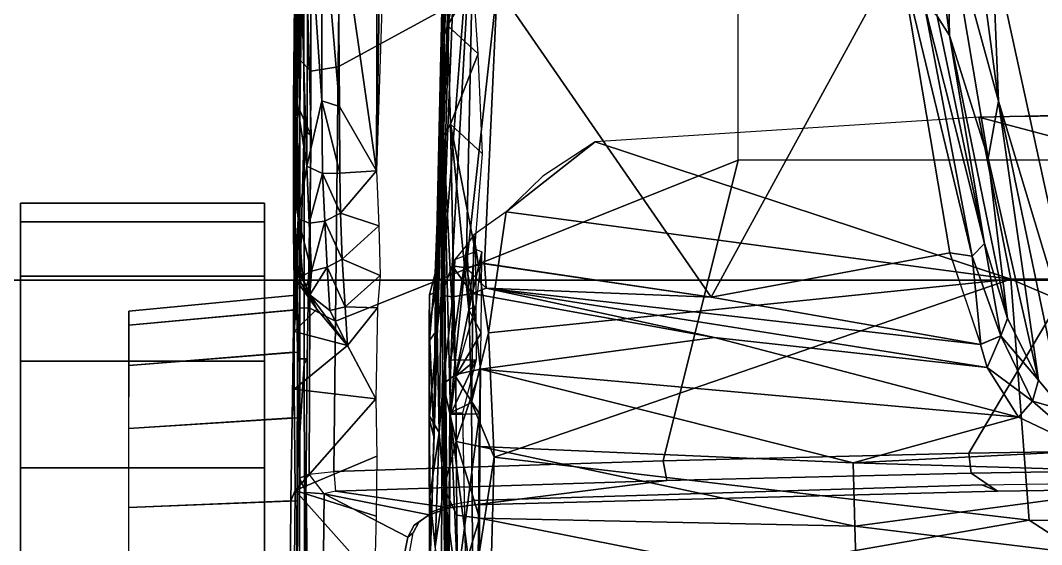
# Model space of a CAD drawing. Extents: x -14.5 to 14.5, y -12.2 to 16.5.
# Drawn here: x -5.251 to -2.475, y -1.997 to -0.57 of the extents above; entities that cross this region are included whole.
import ezdxf

# ---------------------------------------------------------------- set-up
doc = ezdxf.new("R2010")
doc.units = 0
doc.header["$MEASUREMENT"] = 0
for name, color, linetype in [('BASE', 253, 'Continuous'), ('FABRIC', 80, 'Continuous'), ('SEAT-CHASSIS', 253, 'Continuous'), ('SEAT-FRAME', 253, 'Continuous')]:
    doc.layers.add(name, color=color, linetype=linetype)

msp = doc.modelspace()

# ---------------------------------------------------------------- linework, layer by layer
at = {"layer": 'BASE'}
for points in [[(-1.0713, -0.9806, 4.4404), (-7.8863, -10.4, 3.356), (-8.0242, -10.3827, 3.4417), (-1.1035, -0.9263, 4.5663)], [(-1.4306, -1.2019, 6.0103), (-1.1035, -0.9263, 4.5663), (-8.0242, -10.3827, 3.4417), (-6.5103, -8.5689, 4.2331)], [(-1.0713, -0.9806, 4.4404), (-1.004, -1.0816, 4.3723), (-7.7665, -10.4674, 3.3008), (-7.8863, -10.4, 3.356)], [(-0.8612, -1.1854, 4.3723), (-7.6639, -10.5484, 3.2861), (-7.7665, -10.4674, 3.3008), (-1.004, -1.0816, 4.3723)], [(-0.7184, -1.2891, 4.3723), (-7.5551, -10.621, 3.3008), (-7.6639, -10.5484, 3.2861), (-0.8612, -1.1854, 4.3723)], [(-1.4306, -1.2019, 6.0103), (-6.5103, -8.5689, 4.2331), (-6.554, -8.5666, 4.4356), (-1.5016, -1.2777, 6.2321)], [(-1.8033, -1.2577, 6.9168), (-8.3773, -10.9296, 4.4664), (-8.5862, -11.3984, 4.3934), (-1.6116, -1.3749, 7.0339)], [(-1.8033, -1.2577, 6.9168), (-1.9215, -1.3628, 6.8442), (-7.3527, -9.343, 4.8039), (-8.3773, -10.9296, 4.4664)], [(-1.5461, -1.2589, 6.3732), (-6.606, -8.5492, 4.5612), (-6.6624, -8.4919, 4.6754), (-1.5734, -1.2976, 6.5155)], [(-1.5461, -1.2589, 6.3732), (-1.5016, -1.2777, 6.2321), (-6.554, -8.5666, 4.4356), (-6.606, -8.5492, 4.5612)], [(-0.7184, -1.2891, 4.3723), (-0.6016, -1.3219, 4.4404), (-7.454, -10.7141, 3.356), (-7.5551, -10.621, 3.3008)], [(-1.5734, -1.2976, 6.5155), (-5.8431, -7.3336, 4.9717), (-5.9337, -7.4215, 4.9948), (-1.6435, -1.3096, 6.5345)], [(-0.54, -1.3357, 4.5663), (-7.395, -10.8399, 3.4417), (-7.454, -10.7141, 3.356), (-0.6016, -1.3219, 4.4404)], [(-6.8478, -8.4865, 4.9419), (-1.9777, -1.3274, 6.7435), (-1.9649, -1.3424, 6.7906), (-6.9467, -8.6767, 4.925)], [(-6.4054, -7.7944, 5.0656), (-6.8478, -8.4865, 4.9419), (-1.9777, -1.3274, 6.7435), (-1.979, -1.3216, 6.6973)], [(-6.4054, -7.7944, 5.0656), (-1.979, -1.3216, 6.6973), (-2.6809, -2.3603, 6.4086), (-6.4739, -7.8936, 4.9632)], [(-1.8374, -1.3637, 6.5461), (-1.6435, -1.3096, 6.5345), (-5.9337, -7.4215, 4.9948), (-6.3095, -7.8221, 4.902)], [(-1.9517, -1.3233, 6.6204), (-3.5641, -3.6998, 5.9865), (-3.2701, -3.2418, 6.1354), (-1.9566, -1.3102, 6.6449)], [(-1.9517, -1.3233, 6.6204), (-1.908, -1.3517, 6.5663), (-3.5065, -3.6573, 5.9794), (-3.5641, -3.6998, 5.9865)], [(-1.9566, -1.3102, 6.6449), (-3.2701, -3.2418, 6.1354), (-2.6809, -2.3603, 6.4086), (-1.979, -1.3216, 6.6973)], [(-0.54, -1.3357, 4.5663), (-0.701, -1.732, 6.0103), (-6.1377, -8.8396, 4.2331), (-7.395, -10.8399, 3.4417)], [(-1.9649, -1.3424, 6.7906), (-6.9467, -8.6767, 4.925), (-7.3527, -9.343, 4.8039), (-1.9215, -1.3628, 6.8442)], [(-1.8374, -1.3637, 6.5461), (-4.0734, -4.5929, 5.7241), (-3.5065, -3.6573, 5.9794), (-1.908, -1.3517, 6.5663)], [(-1.4545, -1.5802, 7.085), (-1.6116, -1.3749, 7.0339), (-8.5862, -11.3984, 4.3934), (-8.4755, -11.433, 4.4344)], [(-1.371, -1.6782, 7.0973), (-1.4545, -1.5802, 7.085), (-8.4755, -11.433, 4.4344), (-8.3759, -11.5274, 4.4405)], [(-8.3749, -11.5281, 4.4405), (-1.1724, -1.8225, 7.0973), (-1.371, -1.6782, 7.0973), (-8.3759, -11.5274, 4.4405)], [(-0.7511, -1.8229, 6.2321), (-6.122, -8.8804, 4.4356), (-6.1377, -8.8396, 4.2331), (-0.701, -1.732, 6.0103)], [(-8.3749, -11.5281, 4.4405), (-8.2543, -11.5937, 4.4344), (-1.0534, -1.8716, 7.085), (-1.1724, -1.8225, 7.0973)], [(-0.7511, -1.8229, 6.2321), (-0.7195, -1.8594, 6.3732), (-6.0894, -8.9245, 4.5612), (-6.122, -8.8804, 4.4356)], [(-0.7479, -1.8974, 6.5155), (-6.0175, -8.9605, 4.6754), (-6.0894, -8.9245, 4.5612), (-0.7195, -1.8594, 6.3732)], [(-8.2543, -11.5937, 4.4344), (-8.1873, -11.6883, 4.3934), (-0.8096, -1.9576, 7.0339), (-1.0534, -1.8716, 7.085)], [(-0.7376, -1.9678, 6.5345), (-5.2247, -7.9367, 4.9948), (-5.1691, -7.8233, 4.9717), (-0.7479, -1.8974, 6.5155)], [(-0.8096, -1.9576, 7.0339), (-8.1873, -11.6883, 4.3934), (-7.8059, -11.3448, 4.4664), (-0.6389, -2.1037, 6.9168)], [(-0.7376, -1.9678, 6.5345), (-0.7292, -2.1689, 6.5461), (-5.4895, -8.4178, 4.902), (-5.2247, -7.9367, 4.9948)]]:
    msp.add_3dface(points, dxfattribs=at)
at = {"layer": 'FABRIC'}
for points in [[(-9.1419, -0.2199, 20), (-9.1418, -1.2775, 20.0683), (9.1418, -1.2775, 20.0683), (9.1419, -0.2199, 20)], [(-9.075, -2.9726, 20.0998), (9.075, -2.9726, 20.0998), (9.1418, -1.2775, 20.0683), (-9.1418, -1.2775, 20.0683)]]:
    msp.add_3dface(points, dxfattribs=at)
at = {"layer": 'SEAT-CHASSIS'}
for points in [[(-4.4784, 0.3999, 14.6052), (-4.4619, 1.0324, 14.5604), (-4.5034, -0.2442, 12.2098), (-4.5043, -1.1223, 12.9615)], [(-4.4784, 0.3999, 14.6052), (-4.5043, -1.1223, 12.9615), (-4.499, -1.2823, 13.3004), (-4.4822, -0.234, 14.6342)], [(-4.0657, 0.1744, 12.7653), (-4.0994, -0.6184, 12.3536), (-4.1011, -0.3378, 13.1179)], [(-4.0652, 0.0389, 12.3911), (-4.0994, -0.6184, 12.3536), (-4.0657, 0.1744, 12.7653)], [(-2.7182, 0.1518, 11.2809), (-2.5929, -0.7905, 11.6379), (-2.733, -0.2765, 11.485)], [(-2.7182, 0.1518, 11.2809), (-2.6097, -0.3644, 11.4638), (-2.5929, -0.7905, 11.6379)], [(-2.1471, 0.0677, 11.3016), (-2.3188, -1.6994, 11.967), (-2.6097, -0.3644, 11.4638)], [(-4.0782, -0.2874, 12.219), (-4.1005, -0.7949, 12.1959), (-4.0652, 0.0389, 12.3911)], [(-4.1005, -0.7949, 12.1959), (-4.0994, -0.6184, 12.3536), (-4.0652, 0.0389, 12.3911)], [(-2.7259, -0.6118, 11.6854), (-2.7596, -0.559, 12.0129), (-2.7909, -0.1135, 11.4937)], [(-2.7259, -0.6118, 11.6854), (-2.7909, -0.1135, 11.4937), (-2.733, -0.2765, 11.485)], [(-4.0165, -0.1574, 12.1264), (-4.1074, -1.3193, 12.1253), (-4.0622, -0.1796, 12.1821)], [(-4.078, -1.2386, 12.0963), (-4.1074, -1.3193, 12.1253), (-4.0165, -0.1574, 12.1264)], [(-4.0165, -0.1574, 12.1264), (-4.0393, -1.2437, 12.0689), (-4.078, -1.2386, 12.0963)], [(-3.9554, -0.4795, 12.0879), (-4.0393, -1.2437, 12.0689), (-4.0165, -0.1574, 12.1264)], [(-4.0782, -0.2874, 12.219), (-4.0622, -0.1796, 12.1821), (-4.1074, -1.3193, 12.1253)], [(-4.4822, -0.234, 14.6342), (-4.4797, -0.8689, 14.6477), (-4.461, -0.8839, 14.6704), (-4.479, -0.2219, 14.6584)], [(-4.5034, -0.2442, 12.2098), (-4.5034, -0.2442, 12.2098), (-4.4994, -0.7911, 12.1471), (-4.5089, -0.7923, 12.1947)], [(-4.5057, -1.0819, 12.648), (-4.5057, -1.0819, 12.648), (-4.5034, -0.2442, 12.2098), (-4.5089, -0.7923, 12.1947)], [(-4.5034, -0.2442, 12.2098), (-4.5034, -0.2442, 12.2098), (-4.5057, -1.0819, 12.648), (-4.5043, -1.1223, 12.9615)], [(-4.4994, -0.7911, 12.1471), (-4.4994, -0.7911, 12.1471), (-4.5034, -0.2442, 12.2098), (-4.4942, -0.2427, 12.1661)], [(-4.4942, -0.2427, 12.1661), (-4.4942, -0.2427, 12.1661), (-4.4722, -0.9668, 12.1025), (-4.4994, -0.7911, 12.1471)], [(-4.4797, -0.8689, 14.6477), (-4.4822, -0.234, 14.6342), (-4.499, -1.2823, 13.3004), (-4.498, -1.5148, 13.533)], [(-4.4942, -0.2427, 12.1661), (-4.4942, -0.2427, 12.1661), (-4.4691, -0.2417, 12.1292), (-4.4722, -0.9668, 12.1025)], [(-4.4722, -0.9668, 12.1025), (-4.4722, -0.9668, 12.1025), (-4.4691, -0.2417, 12.1292), (-4.4319, -0.789, 12.0797)], [(-4.4691, -0.2417, 12.1292), (-4.4691, -0.2417, 12.1292), (-4.4318, -0.2413, 12.1046), (-4.4319, -0.789, 12.0797)], [(-4.3841, -0.8048, 12.0699), (-4.3841, -0.8048, 12.0699), (-4.4319, -0.789, 12.0797), (-4.4318, -0.2413, 12.1046)], [(-4.388, -0.2436, 12.0959), (-4.388, -0.2436, 12.0959), (-4.3841, -0.8048, 12.0699), (-4.4318, -0.2413, 12.1046)], [(-4.3841, -0.8048, 12.0699), (-4.3841, -0.8048, 12.0699), (-4.388, -0.2436, 12.0959), (-4.2835, -0.9794, 12.0657)], [(-4.388, -0.2436, 12.0959), (-4.388, -0.2436, 12.0959), (-4.2818, -0.3659, 12.0887), (-4.2835, -0.9794, 12.0657)], [(-4.0202, -0.4658, 13.993), (-4.0148, -0.2404, 13.4572), (-4.0904, -0.5842, 13.8581)], [(-4.0904, -0.5842, 13.8581), (-4.0148, -0.2404, 13.4572), (-4.088, -0.3864, 13.3377)], [(-2.6206, -0.9455, 11.7421), (-2.7259, -0.6118, 11.6854), (-2.733, -0.2765, 11.485)], [(-2.733, -0.2765, 11.485), (-2.5929, -0.7905, 11.6379), (-2.6206, -0.9455, 11.7421)], [(-4.2631, -0.3698, 12.0912), (-4.2631, -0.3698, 12.0912), (-4.2835, -0.9794, 12.0657), (-4.2725, -0.2913, 12.093)], [(-4.2835, -0.9794, 12.0657), (-4.2835, -0.9794, 12.0657), (-4.2818, -0.3659, 12.0887), (-4.2725, -0.2913, 12.093)], [(-4.1074, -1.3193, 12.1253), (-4.1005, -0.7955, 12.1959), (-4.0782, -0.2874, 12.219)], [(-4.1272, -1.7039, 13.4644), (-4.1044, -0.6305, 13.7985), (-4.1011, -0.3378, 13.1179)], [(-4.1011, -0.3378, 13.1179), (-4.1226, -1.3113, 13.0364), (-4.1272, -1.7039, 13.4644)], [(-4.0994, -0.6184, 12.3536), (-4.1226, -1.3113, 13.0364), (-4.1011, -0.3378, 13.1179)], [(-4.088, -0.3864, 13.3377), (-4.1011, -0.3378, 13.1179), (-4.1044, -0.6305, 13.7985)], [(-4.1044, -0.6305, 13.7985), (-4.0904, -0.5842, 13.8581), (-4.088, -0.3864, 13.3377)], [(-3.374, -1.3234, 12.0612), (-3.9554, -0.4795, 12.0879), (-2.8624, -0.3862, 12.0901)], [(-3.374, -1.3234, 12.0612), (-2.8624, -0.3862, 12.0901), (-2.7246, -1.2026, 12.0638)], [(-2.6638, -1.2122, 12.0477), (-2.8624, -0.3862, 12.0901), (-2.7942, -0.5262, 12.0586)], [(-2.6638, -1.2122, 12.0477), (-2.7246, -1.2026, 12.0638), (-2.8624, -0.3862, 12.0901)], [(-2.6097, -0.3644, 11.4638), (-2.3188, -1.6994, 11.967), (-2.5929, -0.7905, 11.6379)], [(-4.0904, -0.5842, 13.8581), (-4.0071, -0.661, 14.2487), (-4.0202, -0.4658, 13.993)], [(-4.0393, -1.2437, 12.0689), (-3.9554, -0.4795, 12.0879), (-3.9898, -1.232, 12.0631)], [(-3.374, -1.3234, 12.0612), (-3.9898, -1.232, 12.0631), (-3.9554, -0.4795, 12.0879)], [(-2.7942, -0.5262, 12.0586), (-2.6302, -1.177, 11.9982), (-2.6638, -1.2122, 12.0477)], [(-2.7596, -0.559, 12.0129), (-2.6302, -1.177, 11.9982), (-2.7942, -0.5262, 12.0586)], [(-2.7596, -0.559, 12.0129), (-2.7259, -0.6118, 11.6854), (-2.6302, -1.177, 11.9982)], [(-4.0904, -0.5842, 13.8581), (-4.1044, -0.6305, 13.7985), (-4.1012, -0.884, 14.1051)], [(-4.1012, -0.884, 14.1051), (-4.0825, -0.8526, 14.1847), (-4.0904, -0.5842, 13.8581)], [(-4.0071, -0.661, 14.2487), (-4.0904, -0.5842, 13.8581), (-4.0825, -0.8526, 14.1847)], [(-4.1044, -0.6305, 13.7985), (-4.1272, -1.7039, 13.4644), (-4.1012, -0.884, 14.1051)], [(-4.0994, -0.6184, 12.3536), (-4.1184, -1.4121, 12.1515), (-4.1234, -1.2594, 12.5337)], [(-4.1234, -1.2594, 12.5337), (-4.1226, -1.3113, 13.0364), (-4.0994, -0.6184, 12.3536)], [(-4.1005, -0.7955, 12.1959), (-4.1184, -1.4121, 12.1515), (-4.0994, -0.6184, 12.3536)], [(-2.6206, -0.9455, 11.7421), (-2.5685, -1.3815, 11.9945), (-2.7259, -0.6118, 11.6854)], [(-2.6302, -1.177, 11.9982), (-2.7259, -0.6118, 11.6854), (-2.5685, -1.3815, 11.9945)], [(-3.9948, -0.9335, 14.4622), (-4.0071, -0.661, 14.2487), (-4.0825, -0.8526, 14.1847)], [(-4.4959, -1.1092, 12.1308), (-4.4959, -1.1092, 12.1308), (-4.5089, -0.7923, 12.1947), (-4.4994, -0.7911, 12.1471)], [(-4.5089, -0.7923, 12.1947), (-4.5089, -0.7923, 12.1947), (-4.5089, -1.144, 12.3227), (-4.5057, -1.0819, 12.648)], [(-4.4959, -1.1092, 12.1308), (-4.4959, -1.1092, 12.1308), (-4.5078, -0.9965, 12.1865), (-4.5089, -0.7923, 12.1947)], [(-4.5089, -1.144, 12.3227), (-4.5089, -1.144, 12.3227), (-4.5089, -0.7923, 12.1947), (-4.5078, -0.9965, 12.1865)], [(-4.4994, -0.7911, 12.1471), (-4.4994, -0.7911, 12.1471), (-4.4722, -0.9668, 12.1025), (-4.4959, -1.1092, 12.1308)], [(-4.4319, -0.789, 12.0797), (-4.4319, -0.789, 12.0797), (-4.4297, -0.9867, 12.0747), (-4.4722, -0.9668, 12.1025)], [(-4.4319, -0.789, 12.0797), (-4.4319, -0.789, 12.0797), (-4.3841, -0.8048, 12.0699), (-4.3826, -0.9861, 12.0655)], [(-4.4319, -0.789, 12.0797), (-4.4319, -0.789, 12.0797), (-4.3826, -0.9861, 12.0655), (-4.4297, -0.9867, 12.0747)], [(-4.3826, -0.9861, 12.0655), (-4.3826, -0.9861, 12.0655), (-4.3841, -0.8048, 12.0699), (-4.2835, -0.9794, 12.0657)], [(-4.1005, -0.7955, 12.1959), (-4.1074, -1.3193, 12.1253), (-4.1184, -1.4121, 12.1515)], [(-2.5929, -0.7905, 11.6379), (-2.484, -1.549, 11.9844), (-2.6206, -0.9455, 11.7421)], [(-2.5929, -0.7905, 11.6379), (-2.3188, -1.6994, 11.967), (-2.4171, -1.6296, 11.9736)], [(-2.5929, -0.7905, 11.6379), (-2.4171, -1.6296, 11.9736), (-2.484, -1.549, 11.9844)], [(-4.0683, -1.5394, 14.6385), (-4.0825, -0.8526, 14.1847), (-4.1012, -0.884, 14.1051)], [(-4.0161, -1.1915, 14.5723), (-3.9948, -0.9335, 14.4622), (-4.0825, -0.8526, 14.1847)], [(-4.0825, -0.8526, 14.1847), (-4.0683, -1.5394, 14.6385), (-4.0324, -1.3581, 14.6169)], [(-4.0161, -1.1915, 14.5723), (-4.0825, -0.8526, 14.1847), (-4.0324, -1.3581, 14.6169)], [(-4.4797, -0.8689, 14.6477), (-4.498, -1.5148, 13.533), (-4.4985, -1.8078, 13.6822), (-4.4797, -1.5036, 14.644)], [(-4.461, -0.8839, 14.6704), (-4.4797, -0.8689, 14.6477), (-4.4797, -1.5036, 14.644), (-4.4716, -1.491, 14.6668)], [(-4.1149, -3.7727, 13.953), (-4.1012, -0.884, 14.1051), (-4.1374, -2.0441, 13.5141)], [(-4.1374, -2.0441, 13.5141), (-4.1012, -0.884, 14.1051), (-4.1272, -1.7039, 13.4644)], [(-4.1012, -0.884, 14.1051), (-4.1149, -3.7727, 13.953), (-4.0906, -2.9781, 14.5688)], [(-4.0885, -2.2878, 14.6142), (-4.0823, -1.6426, 14.6389), (-4.1012, -0.884, 14.1051)], [(-4.0906, -2.9781, 14.5688), (-4.0885, -2.2878, 14.6142), (-4.1012, -0.884, 14.1051)], [(-4.0823, -1.6426, 14.6389), (-4.0683, -1.5394, 14.6385), (-4.1012, -0.884, 14.1051)], [(-4.4722, -0.9668, 12.1025), (-4.4722, -0.9668, 12.1025), (-4.4659, -1.1225, 12.085), (-4.4959, -1.1092, 12.1308)], [(-4.4722, -0.9668, 12.1025), (-4.4722, -0.9668, 12.1025), (-4.4297, -0.9867, 12.0747), (-4.4659, -1.1225, 12.085)], [(-2.6206, -0.9455, 11.7421), (-2.484, -1.549, 11.9844), (-2.5685, -1.3815, 11.9945)], [(-4.5089, -1.144, 12.3227), (-4.5089, -1.144, 12.3227), (-4.5078, -0.9965, 12.1865), (-4.5028, -1.2275, 12.1463)], [(-4.4959, -1.1092, 12.1308), (-4.4959, -1.1092, 12.1308), (-4.5028, -1.2275, 12.1463), (-4.5078, -0.9965, 12.1865)], [(-4.4297, -0.9867, 12.0747), (-4.4297, -0.9867, 12.0747), (-4.4233, -1.1166, 12.0595), (-4.4659, -1.1225, 12.085)], [(-4.4297, -0.9867, 12.0747), (-4.4297, -0.9867, 12.0747), (-4.3826, -0.9861, 12.0655), (-4.3808, -1.0949, 12.0556)], [(-4.3808, -1.0949, 12.0556), (-4.3808, -1.0949, 12.0556), (-4.4233, -1.1166, 12.0595), (-4.4297, -0.9867, 12.0747)], [(-4.2835, -0.9794, 12.0657), (-4.2835, -0.9794, 12.0657), (-4.3808, -1.0949, 12.0556), (-4.3826, -0.9861, 12.0655)], [(-4.2835, -0.9794, 12.0657), (-4.2835, -0.9794, 12.0657), (-4.2766, -1.129, 12.0498), (-4.3808, -1.0949, 12.0556)], [(-5.2511, -1.0675, 12.6831), (-5.2511, -1.1185, 13.0053), (-4.5877, -1.1185, 13.0053), (-4.5877, -1.0675, 12.6831)], [(-5.2511, -1.1185, 12.361), (-5.2511, -1.0675, 12.6831), (-4.5877, -1.0675, 12.6831), (-4.5877, -1.1185, 12.361)], [(-4.5025, -1.3181, 12.6764), (-4.5057, -1.0819, 12.648), (-4.5089, -1.144, 12.3227), (-4.5058, -1.3577, 12.426)], [(-4.4999, -1.3578, 12.9267), (-4.5043, -1.1223, 12.9615), (-4.5057, -1.0819, 12.648), (-4.5025, -1.3181, 12.6764)], [(-4.5028, -1.2275, 12.1463), (-4.5028, -1.2275, 12.1463), (-4.4959, -1.1092, 12.1308), (-4.4837, -1.2719, 12.0873)], [(-4.4599, -1.253, 12.0468), (-4.4599, -1.253, 12.0468), (-4.4893, -1.2684, 12.0842), (-4.4959, -1.1092, 12.1308)], [(-4.4959, -1.1092, 12.1308), (-4.4959, -1.1092, 12.1308), (-4.4659, -1.1225, 12.085), (-4.4599, -1.253, 12.0468)], [(-4.4893, -1.2684, 12.0842), (-4.4893, -1.2684, 12.0842), (-4.4837, -1.2719, 12.0873), (-4.4959, -1.1092, 12.1308)], [(-4.3763, -1.2197, 12.0239), (-4.3763, -1.2197, 12.0239), (-4.4233, -1.1166, 12.0595), (-4.3808, -1.0949, 12.0556)], [(-4.2766, -1.129, 12.0498), (-4.2766, -1.129, 12.0498), (-4.3763, -1.2197, 12.0239), (-4.3808, -1.0949, 12.0556)], [(-5.2511, -1.1185, 13.0053), (-5.2511, -1.2666, 13.2959), (-4.5877, -1.2666, 13.2959), (-4.5877, -1.1185, 13.0053)], [(-5.2511, -1.2666, 12.0704), (-5.2511, -1.1185, 12.361), (-4.5877, -1.1185, 12.361), (-4.5877, -1.2666, 12.0704)], [(-4.4981, -1.4729, 13.1525), (-4.499, -1.2823, 13.3004), (-4.5043, -1.1223, 12.9615), (-4.4999, -1.3578, 12.9267)], [(-4.4233, -1.1166, 12.0595), (-4.4233, -1.1166, 12.0595), (-4.4599, -1.253, 12.0468), (-4.4659, -1.1225, 12.085)], [(-4.4233, -1.1166, 12.0595), (-4.4233, -1.1166, 12.0595), (-4.4171, -1.2422, 12.0234), (-4.4599, -1.253, 12.0468)], [(-4.4233, -1.1166, 12.0595), (-4.4233, -1.1166, 12.0595), (-4.3763, -1.2197, 12.0239), (-4.4171, -1.2422, 12.0234)], [(-4.3763, -1.2197, 12.0239), (-4.3763, -1.2197, 12.0239), (-4.2766, -1.129, 12.0498), (-4.2732, -1.2649, 12.0082)], [(-4.5058, -1.3577, 12.426), (-4.5089, -1.144, 12.3227), (-4.5074, -1.2366, 12.1483), (-4.5093, -1.4728, 12.2002)], [(-4.5089, -1.144, 12.3227), (-4.5028, -1.2275, 12.1463), (-4.5074, -1.2366, 12.1483)], [(-4.0161, -1.1915, 14.5723), (-3.9971, -1.2001, 14.5817), (-4.0324, -1.3581, 14.6169)], [(-2.6302, -1.177, 11.9982), (-2.5858, -1.4282, 12.0406), (-2.6638, -1.2122, 12.0477)], [(-2.5685, -1.3815, 11.9945), (-2.5858, -1.4282, 12.0406), (-2.6302, -1.177, 11.9982)], [(-4.3763, -1.2197, 12.0239), (-4.3763, -1.2197, 12.0239), (-4.368, -1.3501, 11.9642), (-4.4171, -1.2422, 12.0234)], [(-4.368, -1.3501, 11.9642), (-4.368, -1.3501, 11.9642), (-4.3763, -1.2197, 12.0239), (-4.2732, -1.2649, 12.0082)], [(-3.9971, -1.2001, 14.5817), (-4.0324, -1.3581, 14.6169), (-3.9983, -1.4202, 14.6305)], [(-3.9971, -1.2001, 14.5817), (-4.0134, -1.3466, 14.612), (-4.0324, -1.3581, 14.6169)], [(-3.374, -1.3234, 12.0612), (-2.7246, -1.2026, 12.0638), (-2.6411, -1.4518, 12.0592)], [(-2.7246, -1.2026, 12.0638), (-2.6638, -1.2122, 12.0477), (-2.6405, -1.4516, 12.059)], [(-2.6638, -1.2122, 12.0477), (-2.5858, -1.4282, 12.0406), (-2.6405, -1.4516, 12.059)], [(-4.5093, -1.4728, 12.2002), (-4.5074, -1.2366, 12.1483), (-4.5066, -1.574, 11.8044), (-4.5128, -1.652, 12.021)], [(-4.5074, -1.2366, 12.1483), (-4.5074, -1.2366, 12.1483), (-4.5028, -1.2275, 12.1463), (-4.4878, -1.285, 12.0728)], [(-4.4878, -1.285, 12.0728), (-4.4878, -1.285, 12.0728), (-4.4967, -1.2832, 12.0793), (-4.5074, -1.2366, 12.1483)], [(-4.4967, -1.2832, 12.0793), (-4.5068, -1.4165, 11.9279), (-4.5066, -1.574, 11.8044), (-4.5074, -1.2366, 12.1483)], [(-4.5074, -1.2366, 12.1483), (-4.4878, -1.285, 12.0728), (-4.4967, -1.2832, 12.0793)], [(-4.4878, -1.285, 12.0728), (-4.4878, -1.285, 12.0728), (-4.5028, -1.2275, 12.1463), (-4.464, -1.317, 12.0276)], [(-4.4097, -1.36, 11.9668), (-4.4097, -1.36, 11.9668), (-4.464, -1.317, 12.0276), (-4.4171, -1.2422, 12.0234)], [(-4.4599, -1.253, 12.0468), (-4.4599, -1.253, 12.0468), (-4.4171, -1.2422, 12.0234), (-4.464, -1.317, 12.0276)], [(-4.368, -1.3501, 11.9642), (-4.368, -1.3501, 11.9642), (-4.4097, -1.36, 11.9668), (-4.4171, -1.2422, 12.0234)], [(-4.078, -1.2386, 12.0963), (-4.0758, -1.3223, 12.0738), (-4.1074, -1.3193, 12.1253)], [(-4.078, -1.2386, 12.0963), (-4.0393, -1.2437, 12.0689), (-4.0236, -1.3137, 12.045)], [(-4.0758, -1.3223, 12.0738), (-4.078, -1.2386, 12.0963), (-4.0236, -1.3137, 12.045)], [(-3.9898, -1.232, 12.0631), (-3.985, -1.2991, 12.0479), (-4.0393, -1.2437, 12.0689)], [(-4.0236, -1.3137, 12.045), (-4.0393, -1.2437, 12.0689), (-3.985, -1.2991, 12.0479)], [(-3.985, -1.2991, 12.0479), (-3.9898, -1.2325, 12.063), (-3.374, -1.3234, 12.0612)], [(-5.2511, -1.2666, 13.2959), (-5.2511, -1.4972, 13.5265), (-4.5877, -1.4972, 13.5265), (-4.5877, -1.2666, 13.2959)], [(-5.2511, -1.4972, 11.8398), (-5.2511, -1.2666, 12.0704), (-4.5877, -1.2666, 12.0704), (-4.5877, -1.4972, 11.8398)], [(-4.4741, -1.2941, 12.0578), (-4.4741, -1.2941, 12.0578), (-4.4893, -1.2684, 12.0842), (-4.4599, -1.253, 12.0468)], [(-4.4837, -1.2719, 12.0873), (-4.4837, -1.2719, 12.0873), (-4.4893, -1.2684, 12.0842), (-4.4741, -1.2941, 12.0578)], [(-4.464, -1.317, 12.0276), (-4.464, -1.317, 12.0276), (-4.4741, -1.2941, 12.0578), (-4.4599, -1.253, 12.0468)], [(-4.2804, -1.3526, 11.9632), (-4.2804, -1.3526, 11.9632), (-4.368, -1.3501, 11.9642), (-4.2732, -1.2649, 12.0082)], [(-4.1395, -1.4412, 12.2425), (-4.1234, -1.2594, 12.5337), (-4.1184, -1.4121, 12.1515)], [(-4.1395, -1.4412, 12.2425), (-4.1392, -1.3165, 12.6278), (-4.1234, -1.2594, 12.5337)], [(-4.1234, -1.2594, 12.5337), (-4.1392, -1.3165, 12.6278), (-4.1226, -1.3113, 13.0364)], [(-4.4458, -1.3563, 11.9875), (-4.4458, -1.3563, 11.9875), (-4.5068, -1.4165, 11.9279), (-4.4967, -1.2832, 12.0793)], [(-4.4973, -1.6521, 13.3317), (-4.498, -1.5148, 13.533), (-4.499, -1.2823, 13.3004), (-4.4981, -1.4729, 13.1525)], [(-4.4967, -1.2832, 12.0793), (-4.4967, -1.2832, 12.0793), (-4.4878, -1.285, 12.0728), (-4.4458, -1.3563, 11.9875)], [(-4.4878, -1.285, 12.0728), (-4.4878, -1.285, 12.0728), (-4.464, -1.317, 12.0276), (-4.4458, -1.3563, 11.9875)], [(-3.3643, -1.4336, 12.0197), (-4.0236, -1.3137, 12.045), (-3.985, -1.2991, 12.0479)], [(-3.985, -1.2991, 12.0479), (-2.6411, -1.4518, 12.0592), (-2.6229, -1.5144, 12.0474)], [(-3.374, -1.3234, 12.0612), (-2.6411, -1.4518, 12.0592), (-3.985, -1.2991, 12.0479)], [(-2.6229, -1.5144, 12.0474), (-3.3643, -1.4336, 12.0197), (-3.985, -1.2991, 12.0479)], [(-4.9566, -1.3994, 12.9216), (-4.4999, -1.3578, 12.9267), (-4.5025, -1.3181, 12.6764), (-4.9564, -1.3616, 12.6826)], [(-4.9564, -1.3616, 12.6826), (-4.5025, -1.3181, 12.6764), (-4.5058, -1.3577, 12.426), (-4.9563, -1.3994, 12.4437)], [(-4.362, -1.4552, 11.8912), (-4.362, -1.4552, 11.8912), (-4.464, -1.317, 12.0276), (-4.4097, -1.36, 11.9668)], [(-4.3644, -1.4519, 11.8945), (-4.3644, -1.4519, 11.8945), (-4.4458, -1.3563, 11.9875), (-4.464, -1.317, 12.0276)], [(-4.1398, -1.3989, 13.0544), (-4.1226, -1.3113, 13.0364), (-4.1392, -1.3165, 12.6278)], [(-4.1272, -1.7039, 13.4644), (-4.1226, -1.3113, 13.0364), (-4.1398, -1.3989, 13.0544)], [(-4.1392, -1.3165, 12.6278), (-4.1393, -2.2817, 11.8776), (-4.1398, -1.3989, 13.0544)], [(-4.1392, -1.6475, 12.0306), (-4.1392, -1.3165, 12.6278), (-4.1395, -1.4412, 12.2425)], [(-4.1392, -1.6475, 12.0306), (-4.1393, -2.2817, 11.8776), (-4.1392, -1.3165, 12.6278)], [(-4.1184, -1.4121, 12.1515), (-4.1074, -1.3193, 12.1253), (-4.1129, -1.6914, 11.9039)], [(-4.1129, -1.6914, 11.9039), (-4.1074, -1.3193, 12.1253), (-4.1017, -1.5595, 11.9199)], [(-4.1017, -1.5595, 11.9199), (-4.1074, -1.3193, 12.1253), (-4.0758, -1.3223, 12.0738)], [(-4.1017, -1.5595, 11.9199), (-4.0758, -1.3223, 12.0738), (-4.0674, -1.5337, 11.8846)], [(-4.0758, -1.3223, 12.0738), (-4.0236, -1.3137, 12.045), (-4.0674, -1.5337, 11.8846)], [(-4.0674, -1.5337, 11.8846), (-4.0236, -1.3137, 12.045), (-4.0009, -1.5196, 11.8578)], [(-4.0236, -1.3137, 12.045), (-3.3643, -1.4336, 12.0197), (-4.0009, -1.5196, 11.8578)], [(-4.9568, -1.5093, 13.1372), (-4.4981, -1.4729, 13.1525), (-4.4999, -1.3578, 12.9267), (-4.9566, -1.3994, 12.9216)], [(-4.9563, -1.3994, 12.4437), (-4.5058, -1.3577, 12.426), (-4.5093, -1.4728, 12.2002), (-4.9562, -1.5093, 12.2281)], [(-4.5068, -1.4165, 11.9279), (-4.5068, -1.4165, 11.9279), (-4.4458, -1.3563, 11.9875), (-4.362, -1.4552, 11.8912)], [(-4.368, -1.3501, 11.9642), (-4.368, -1.3501, 11.9642), (-4.362, -1.4552, 11.8912), (-4.4097, -1.36, 11.9668)], [(-4.362, -1.4552, 11.8912), (-4.362, -1.4552, 11.8912), (-4.368, -1.3501, 11.9642), (-4.2804, -1.3526, 11.9632)], [(-4.362, -1.4552, 11.8912), (-4.362, -1.4552, 11.8912), (-4.2804, -1.3526, 11.9632), (-4.2847, -1.6004, 11.7867)], [(-4.0134, -1.3466, 14.612), (-4.0324, -1.3581, 14.6169), (-4.0683, -1.5394, 14.6385)], [(-4.0134, -1.3466, 14.612), (-4.0127, -1.4936, 14.6423), (-4.0683, -1.5394, 14.6385)], [(-4.0683, -1.5394, 14.6385), (-3.9983, -1.4202, 14.6305), (-4.0324, -1.3581, 14.6169)], [(-2.5685, -1.3815, 11.9945), (-2.484, -1.549, 11.9844), (-2.5858, -1.4282, 12.0406)], [(-4.1393, -2.2817, 11.8776), (-4.1394, -1.6563, 13.3485), (-4.1398, -1.3989, 13.0544)], [(-4.1394, -1.6563, 13.3485), (-4.1272, -1.7039, 13.4644), (-4.1398, -1.3989, 13.0544)], [(-4.1395, -1.4412, 12.2425), (-4.1184, -1.4121, 12.1515), (-4.1392, -1.6475, 12.0306)], [(-4.1184, -1.4121, 12.1515), (-4.1129, -1.6914, 11.9039), (-4.1392, -1.6475, 12.0306)], [(-4.5068, -1.4165, 11.9279), (-4.5068, -1.4165, 11.9279), (-4.362, -1.4552, 11.8912), (-4.5066, -1.574, 11.8044)], [(-3.9983, -1.4202, 14.6305), (-4.0683, -1.5394, 14.6385), (-4.0031, -1.6413, 14.6427)], [(-4.0009, -1.5196, 11.8578), (-3.3643, -1.4336, 12.0197), (-2.5378, -1.6498, 11.9839)], [(-2.6229, -1.5144, 12.0474), (-2.5378, -1.6498, 11.9839), (-3.3643, -1.4336, 12.0197)], [(-2.5858, -1.4282, 12.0406), (-2.6229, -1.5144, 12.0474), (-2.6411, -1.4518, 12.0592)], [(-2.6229, -1.5144, 12.0474), (-2.5858, -1.4282, 12.0406), (-2.4997, -1.6061, 11.9946)], [(-2.4997, -1.6061, 11.9946), (-2.5858, -1.4282, 12.0406), (-2.484, -1.549, 11.9844)], [(-4.362, -1.4552, 11.8912), (-4.362, -1.4552, 11.8912), (-4.2847, -1.6004, 11.7867), (-4.5066, -1.574, 11.8044)], [(-5.2511, -1.4972, 13.5265), (-5.2511, -1.7878, 13.6746), (-4.5877, -1.7878, 13.6746), (-4.5877, -1.4972, 13.5265)], [(-5.2511, -1.7878, 11.6917), (-5.2511, -1.4972, 11.8398), (-4.5877, -1.4972, 11.8398), (-4.5877, -1.7878, 11.6917)], [(-4.957, -1.6804, 13.3083), (-4.4973, -1.6521, 13.3317), (-4.4981, -1.4729, 13.1525), (-4.9568, -1.5093, 13.1372)], [(-4.9562, -1.5093, 12.2281), (-4.5093, -1.4728, 12.2002), (-4.5128, -1.652, 12.021), (-4.9562, -1.6804, 12.057)], [(-4.4797, -1.5036, 14.644), (-4.4781, -2.2455, 14.6188), (-4.478, -2.1913, 14.6446), (-4.4716, -1.491, 14.6668)], [(-4.0499, -1.6378, 14.6471), (-4.0823, -1.6426, 14.6389), (-4.0127, -1.4936, 14.6423)], [(-4.0823, -1.6426, 14.6389), (-4.0683, -1.5394, 14.6385), (-4.0127, -1.4936, 14.6423)], [(-4.4781, -2.2455, 14.6188), (-4.4797, -1.5036, 14.644), (-4.4985, -1.8078, 13.6822), (-4.5003, -2.134, 13.7336)], [(-4.4976, -1.878, 13.4468), (-4.4985, -1.8078, 13.6822), (-4.498, -1.5148, 13.533), (-4.4973, -1.6521, 13.3317)], [(-4.0663, -1.7163, 11.7798), (-4.0674, -1.5337, 11.8846), (-4.0009, -1.5196, 11.8578)], [(-4.0663, -1.7163, 11.7798), (-4.0009, -1.5196, 11.8578), (-4.0026, -1.7302, 11.7422)], [(-4.0009, -1.5196, 11.8578), (-2.9873, -1.7742, 11.8765), (-4.0026, -1.7302, 11.7422)], [(-2.5378, -1.6498, 11.9839), (-2.9873, -1.7742, 11.8765), (-4.0009, -1.5196, 11.8578)], [(-2.6229, -1.5144, 12.0474), (-2.4997, -1.6061, 11.9946), (-2.5378, -1.6498, 11.9839)], [(-4.0663, -1.7163, 11.7798), (-4.1017, -1.5595, 11.9199), (-4.0674, -1.5337, 11.8846)], [(-4.0031, -1.6413, 14.6427), (-4.0683, -1.5394, 14.6385), (-4.0823, -1.6426, 14.6389)], [(-2.484, -1.549, 11.9844), (-2.4171, -1.6296, 11.9736), (-2.4997, -1.6061, 11.9946)], [(-4.5128, -1.652, 12.021), (-4.5066, -1.574, 11.8044), (-4.5044, -1.8497, 11.6848), (-4.5159, -1.8778, 11.9059)], [(-4.5044, -1.8497, 11.6848), (-4.5044, -1.8497, 11.6848), (-4.5066, -1.574, 11.8044), (-4.2847, -1.6004, 11.7867)], [(-4.1001, -1.8421, 11.7746), (-4.1129, -1.6914, 11.9039), (-4.1017, -1.5595, 11.9199)], [(-4.0663, -1.7163, 11.7798), (-4.1001, -1.8421, 11.7746), (-4.1017, -1.5595, 11.9199)], [(-4.2823, -1.7564, 11.7117), (-4.2823, -1.7564, 11.7117), (-4.5044, -1.8497, 11.6848), (-4.2847, -1.6004, 11.7867)], [(-2.5378, -1.6498, 11.9839), (-2.4997, -1.6061, 11.9946), (-2.3449, -1.7415, 11.9634)], [(-2.4997, -1.6061, 11.9946), (-2.4171, -1.6296, 11.9736), (-2.3449, -1.7415, 11.9634)], [(-4.9572, -1.896, 13.4181), (-4.4976, -1.878, 13.4468), (-4.4973, -1.6521, 13.3317), (-4.957, -1.6804, 13.3083)], [(-4.9562, -1.6804, 12.057), (-4.5128, -1.652, 12.021), (-4.5159, -1.8778, 11.9059), (-4.9563, -1.896, 11.9471)], [(-4.1374, -2.0441, 13.5141), (-4.1394, -1.6563, 13.3485), (-4.1393, -2.2817, 11.8776)], [(-4.1394, -1.6563, 13.3485), (-4.1374, -2.0441, 13.5141), (-4.1272, -1.7039, 13.4644)], [(-4.1393, -2.2817, 11.8776), (-4.1392, -1.6475, 12.0306), (-4.1382, -1.866, 11.9026)], [(-4.1392, -1.6475, 12.0306), (-4.1129, -1.6914, 11.9039), (-4.1382, -1.866, 11.9026)], [(-4.0885, -2.2878, 14.6142), (-4.0031, -1.6413, 14.6427), (-4.0823, -1.6426, 14.6389)], [(-4.0031, -1.6413, 14.6427), (-4.0885, -2.2878, 14.6142), (-4.0114, -2.5549, 14.6029)], [(-4.023, -3.0087, 14.5779), (-4.0885, -2.2878, 14.6142), (-4.0823, -1.6426, 14.6389)], [(-4.0499, -1.6378, 14.6471), (-4.023, -3.0087, 14.5779), (-4.0823, -1.6426, 14.6389)], [(-2.3449, -1.7415, 11.9634), (-2.9873, -1.7742, 11.8765), (-2.5378, -1.6498, 11.9839)], [(-4.1129, -1.6914, 11.9039), (-4.1236, -2.0028, 11.8301), (-4.1382, -1.866, 11.9026)], [(-4.1001, -1.8421, 11.7746), (-4.1236, -2.0028, 11.8301), (-4.1129, -1.6914, 11.9039)], [(-4.1001, -1.8421, 11.7746), (-4.0663, -1.7163, 11.7798), (-4.0647, -1.9164, 11.7139)], [(-4.0663, -1.7163, 11.7798), (-4.0026, -1.7302, 11.7422), (-4.0035, -1.925, 11.6829)], [(-4.0035, -1.925, 11.6829), (-4.0647, -1.9164, 11.7139), (-4.0663, -1.7163, 11.7798)], [(-2.9829, -1.9464, 11.8326), (-4.0035, -1.925, 11.6829), (-4.0026, -1.7302, 11.7422)], [(-4.0026, -1.7302, 11.7422), (-2.9873, -1.7742, 11.8765), (-2.9829, -1.9464, 11.8326)], [(-2.3449, -1.7415, 11.9634), (-1.9265, -1.8063, 11.9811), (-2.9873, -1.7742, 11.8765)], [(-4.2823, -1.7564, 11.7117), (-4.2823, -1.7564, 11.7117), (-4.2845, -1.9197, 11.6626), (-4.5044, -1.8497, 11.6848)], [(-2.9873, -1.7742, 11.8765), (-1.9265, -1.8063, 11.9811), (-2.9829, -1.9464, 11.8326)], [(-5.2511, -1.7878, 13.6746), (-5.2511, -2.1099, 13.7256), (-4.5877, -2.1099, 13.7256), (-4.5877, -1.7878, 13.6746)], [(-5.2511, -2.1099, 11.6407), (-5.2511, -1.7878, 11.6917), (-4.5877, -1.7878, 11.6917), (-4.5877, -2.1099, 11.6407)], [(-4.499, -2.1283, 13.4865), (-4.5003, -2.134, 13.7336), (-4.4985, -1.8078, 13.6822), (-4.4976, -1.878, 13.4468)], [(-2.9829, -1.9464, 11.8326), (-1.9265, -1.8063, 11.9811), (-1.9572, -2.0711, 11.9291)], [(-4.5159, -1.8778, 11.9059), (-4.5044, -1.8497, 11.6848), (-4.5066, -2.146, 11.6405), (-4.5182, -2.1282, 11.8663)], [(-4.5044, -1.8497, 11.6848), (-4.5044, -1.8497, 11.6848), (-4.2885, -2.0917, 11.6402), (-4.5066, -2.146, 11.6405)], [(-4.5044, -1.8497, 11.6848), (-4.5044, -1.8497, 11.6848), (-4.2845, -1.9197, 11.6626), (-4.2885, -2.0917, 11.6402)], [(-4.1001, -1.8421, 11.7746), (-4.0973, -2.1263, 11.7333), (-4.1236, -2.0028, 11.8301)], [(-4.0628, -2.1256, 11.6898), (-4.1001, -1.8421, 11.7746), (-4.0647, -1.9164, 11.7139)], [(-4.0628, -2.1256, 11.6898), (-4.0973, -2.1263, 11.7333), (-4.1001, -1.8421, 11.7746)], [(-4.9574, -2.1349, 13.456), (-4.499, -2.1283, 13.4865), (-4.4976, -1.878, 13.4468), (-4.9572, -1.896, 13.4181)], [(-4.9563, -1.896, 11.9471), (-4.5159, -1.8778, 11.9059), (-4.5182, -2.1282, 11.8663), (-4.9565, -2.1349, 11.9093)], [(-4.1236, -2.0028, 11.8301), (-4.1393, -2.2817, 11.8776), (-4.1382, -1.866, 11.9026)], [(-4.0647, -1.9164, 11.7139), (-4.0035, -1.925, 11.6829), (-4.0628, -2.1256, 11.6898)], [(-4.002, -2.1244, 11.6627), (-4.0628, -2.1256, 11.6898), (-4.0035, -1.925, 11.6829)], [(-4.0035, -1.925, 11.6829), (-2.9776, -2.1271, 11.8164), (-4.002, -2.1244, 11.6627)], [(-4.0035, -1.925, 11.6829), (-2.9829, -1.9464, 11.8326), (-2.9776, -2.1271, 11.8164)], [(-2.9829, -1.9464, 11.8326), (-1.9572, -2.0711, 11.9291), (-2.9776, -2.1271, 11.8164)]]:
    msp.add_3dface(points, dxfattribs=at)
at = {"layer": 'SEAT-FRAME'}
for points in [[(-4.4595, -0.0643, 15.4309), (-4.4616, -0.7086, 15.4501), (-4.3872, -0.6971, 15.4848), (-4.3801, -0.0406, 15.4671)], [(-4.3801, -0.0406, 15.4671), (-4.3872, -0.6971, 15.4848), (-3.3002, -0.1036, 15.5322)], [(-4.4925, -0.0681, 15.3467), (-4.4925, -0.6772, 15.368), (-4.4616, -0.7086, 15.4501), (-4.4595, -0.0643, 15.4309)], [(-4.3948, -1.3884, 15.4851), (-3.3002, -0.9507, 15.5507), (-3.3002, -0.1036, 15.5322), (-4.3872, -0.6971, 15.4848)], [(-2.2005, -0.9507, 15.5965), (-3.3002, -0.9507, 15.5507), (-3.3002, -0.1036, 15.5322), (-2.2005, -0.1034, 15.5778)], [(-4.4925, -0.2967, 15.3607), (-4.4925, -0.2967, 15.3607), (-4.492, -0.1795, 14.671), (-4.4917, -0.8152, 14.6852)], [(-4.479, -0.2219, 14.6584), (-4.461, -0.8839, 14.6704), (-4.4917, -0.8152, 14.6852), (-4.492, -0.1795, 14.671)], [(-4.4913, -1.4913, 14.6818), (-4.4913, -1.4913, 14.6818), (-4.4925, -1.3527, 15.381), (-4.4925, -0.2967, 15.3607)], [(-4.4925, -0.2967, 15.3607), (-4.4925, -0.2967, 15.3607), (-4.4917, -0.8152, 14.6852), (-4.4913, -1.4913, 14.6818)], [(-4.4925, -1.3527, 15.381), (-4.4642, -1.353, 15.4527), (-4.4616, -0.7086, 15.4501), (-4.4925, -0.6772, 15.368)], [(-4.4642, -1.353, 15.4527), (-4.3948, -1.3884, 15.4851), (-4.3872, -0.6971, 15.4848), (-4.4616, -0.7086, 15.4501)], [(-2.646, -0.8338, 15.0105), (-2.646, -0.8338, 15.0105), (-1.0296, -1.263, 15.2634), (-1.0612, -0.7991, 15.0371)], [(-2.646, -0.8338, 15.0105), (-1.0612, -0.7991, 15.0371), (-1.0276, -0.8156, 14.9808)], [(-4.4917, -0.8152, 14.6852), (-4.461, -0.8839, 14.6704), (-4.4716, -1.491, 14.6668), (-4.4913, -1.4913, 14.6818)], [(-2.5589, -1.2747, 15.2207), (-2.5589, -1.2747, 15.2207), (-2.646, -0.8338, 15.0105), (-3.6887, -0.9011, 14.9894)], [(-1.0296, -1.263, 15.2634), (-1.0296, -1.263, 15.2634), (-2.646, -0.8338, 15.0105), (-2.5589, -1.2747, 15.2207)], [(-3.9306, -1.0914, 15.0648), (-3.9306, -1.0914, 15.0648), (-2.5589, -1.2747, 15.2207), (-3.6887, -0.9011, 14.9894)], [(-3.6887, -0.9011, 14.9894), (-3.6887, -0.9011, 14.9894), (-3.8314, -0.9945, 15.0154), (-3.9306, -1.0914, 15.0648)], [(-3.5036, -1.7685, 15.5313), (-3.3002, -0.9507, 15.5507), (-4.3948, -1.3884, 15.4851), (-4.3993, -1.7975, 15.4769)], [(-3.5036, -1.7685, 15.5313), (-2.673, -1.7476, 15.5707), (-2.2005, -0.9507, 15.5965), (-3.3002, -0.9507, 15.5507)], [(-1.2084, -1.7246, 15.6143), (-1.2083, -0.9701, 15.6222), (-2.2005, -0.9507, 15.5965), (-2.673, -1.7476, 15.5707)], [(-3.979, -1.4206, 15.177), (-3.979, -1.4206, 15.177), (-3.9306, -1.0914, 15.0648), (-4.0183, -1.1534, 15.0427)], [(-3.9306, -1.0914, 15.0648), (-3.9306, -1.0914, 15.0648), (-3.979, -1.4206, 15.177), (-2.5589, -1.2747, 15.2207)], [(-4.0249, -1.6097, 15.168), (-4.0249, -1.6097, 15.168), (-4.0183, -1.1534, 15.0427), (-4.0368, -1.1797, 14.9964)], [(-4.0183, -1.1534, 15.0427), (-4.0183, -1.1534, 15.0427), (-4.0249, -1.6097, 15.168), (-3.979, -1.4206, 15.177)], [(-4.0835, -1.6389, 14.6792), (-4.0835, -1.6389, 14.6792), (-4.0249, -1.6097, 15.168), (-4.0368, -1.1797, 14.9964)], [(-4.0816, -1.4946, 14.676), (-4.0816, -1.4946, 14.676), (-4.0835, -1.6389, 14.6792), (-4.0368, -1.1797, 14.9964)], [(-4.0701, -1.2206, 14.6247), (-4.0701, -1.2206, 14.6247), (-4.0816, -1.4946, 14.676), (-4.0368, -1.1797, 14.9964)], [(-4.014, -1.1996, 14.5816), (-4.0127, -1.4936, 14.6423), (-4.0816, -1.4946, 14.676), (-4.0701, -1.2206, 14.6247)], [(-3.9638, -1.7586, 15.258), (-3.9638, -1.7586, 15.258), (-2.5589, -1.2747, 15.2207), (-3.979, -1.4206, 15.177)], [(-3.9638, -1.7586, 15.258), (-3.9638, -1.7586, 15.258), (-2.5096, -1.9299, 15.3553), (-2.5589, -1.2747, 15.2207)], [(-2.5589, -1.2747, 15.2207), (-2.5589, -1.2747, 15.2207), (-1.0233, -1.9318, 15.4038), (-1.0296, -1.263, 15.2634)], [(-1.0233, -1.9318, 15.4038), (-1.0233, -1.9318, 15.4038), (-2.5589, -1.2747, 15.2207), (-2.5096, -1.9299, 15.3553)], [(-4.4925, -1.3527, 15.381), (-4.4925, -1.3527, 15.381), (-4.4913, -1.4913, 14.6818), (-4.4925, -1.8157, 15.3769)], [(-4.4925, -1.3527, 15.381), (-4.4925, -1.8157, 15.3769), (-4.466, -1.8054, 15.4448), (-4.4642, -1.353, 15.4527)], [(-4.4642, -1.353, 15.4527), (-4.466, -1.8054, 15.4448), (-4.3993, -1.7975, 15.4769), (-4.3948, -1.3884, 15.4851)], [(-4.0249, -1.6097, 15.168), (-4.0249, -1.6097, 15.168), (-3.9638, -1.7586, 15.258), (-3.979, -1.4206, 15.177)], [(-4.4923, -2.1951, 14.6646), (-4.4923, -2.1951, 14.6646), (-4.4925, -1.8157, 15.3769), (-4.4913, -1.4913, 14.6818)], [(-4.4716, -1.491, 14.6668), (-4.478, -2.1913, 14.6446), (-4.4923, -2.1951, 14.6646), (-4.4913, -1.4913, 14.6818)], [(-4.0835, -1.6389, 14.6792), (-4.0816, -1.4946, 14.676), (-4.0127, -1.4936, 14.6423), (-4.0499, -1.6378, 14.6471)], [(-4.0249, -1.6097, 15.168), (-4.0249, -1.6097, 15.168), (-4.0835, -1.6389, 14.6792), (-4.021, -2.1318, 15.2158)], [(-4.021, -2.1318, 15.2158), (-4.021, -2.1318, 15.2158), (-3.9638, -1.7586, 15.258), (-4.0249, -1.6097, 15.168)], [(-4.0499, -1.6378, 14.6471), (-4.0227, -3.0287, 14.5768), (-4.0925, -2.8776, 14.6151), (-4.0835, -1.6389, 14.6792)], [(-4.0925, -2.8776, 14.6151), (-4.0925, -2.8776, 14.6151), (-4.021, -2.1318, 15.2158), (-4.0835, -1.6389, 14.6792)], [(-2.673, -1.7476, 15.5707), (-3.5036, -1.7685, 15.5313), (-3.4943, -1.8224, 15.4979), (-2.6665, -1.8021, 15.536)], [(-2.673, -1.7476, 15.5707), (-2.6665, -1.8021, 15.536), (-1.2072, -1.7781, 15.5811), (-1.2084, -1.7246, 15.6143)], [(-4.3993, -1.7975, 15.4769), (-4.3951, -1.851, 15.444), (-3.4943, -1.8224, 15.4979), (-3.5036, -1.7685, 15.5313)], [(-4.021, -2.1318, 15.2158), (-4.021, -2.1318, 15.2158), (-3.975, -2.1868, 15.2753), (-3.9638, -1.7586, 15.258)], [(-2.5096, -1.9299, 15.3553), (-2.5096, -1.9299, 15.3553), (-3.9638, -1.7586, 15.258), (-3.975, -2.1868, 15.2753)], [(-4.4256, -1.8589, 15.4293), (-4.466, -1.8054, 15.4448), (-4.3993, -1.7975, 15.4769), (-4.3951, -1.851, 15.444)], [(-3.4943, -1.8224, 15.4979), (-4.0172, -1.8881, 15.3691), (-2.5951, -1.8515, 15.4408), (-2.6665, -1.8021, 15.536)], [(-1.2072, -1.7781, 15.5811), (-2.6665, -1.8021, 15.536), (-2.5951, -1.8515, 15.4408), (-1.2099, -1.8312, 15.4794)], [(-4.4925, -1.8157, 15.3769), (-4.4742, -1.8548, 15.3977), (-4.4256, -1.8589, 15.4293), (-4.466, -1.8054, 15.4448)], [(-4.4693, -2.2433, 14.67), (-4.4742, -1.8548, 15.3977), (-4.4925, -1.8157, 15.3769), (-4.4923, -2.1951, 14.6646)], [(-4.3951, -1.851, 15.444), (-4.0845, -1.8966, 15.3535), (-4.0172, -1.8881, 15.3691), (-3.4943, -1.8224, 15.4979)], [(-1.2085, -1.8125, 15.4558), (-1.2099, -1.8312, 15.4794), (-2.5951, -1.8515, 15.4408), (-2.6377, -1.8337, 15.4157)], [(-2.5951, -1.8515, 15.4408), (-2.6377, -1.8337, 15.4157), (-1.2085, -1.8125, 15.4558), (-1.2099, -1.8312, 15.4794)], [(-4.4693, -2.2433, 14.67), (-4.4298, -2.2729, 14.6505), (-4.4256, -1.8589, 15.4293), (-4.4742, -1.8548, 15.3977)], [(-4.4256, -1.8589, 15.4293), (-4.4298, -2.2729, 14.6505), (-4.2577, -2.2729, 14.6505), (-4.1976, -1.9763, 15.2068)], [(-4.14, -1.9155, 15.3205), (-4.0845, -1.8966, 15.3535), (-4.3951, -1.851, 15.444), (-4.4256, -1.8589, 15.4293)], [(-4.4256, -1.8589, 15.4293), (-4.1976, -1.9763, 15.2068), (-4.1809, -1.9435, 15.2687), (-4.14, -1.9155, 15.3205)], [(-4.0164, -1.8769, 15.3504), (-2.6377, -1.8337, 15.4157), (-2.5951, -1.8515, 15.4408), (-4.0172, -1.8881, 15.3691)], [(-4.0164, -1.8769, 15.3504), (-4.0172, -1.8881, 15.3691), (-2.5951, -1.8515, 15.4408), (-2.6377, -1.8337, 15.4157)], [(-4.0845, -1.8966, 15.3535), (-4.0795, -1.8876, 15.3373), (-4.0164, -1.8769, 15.3504), (-4.0172, -1.8881, 15.3691)], [(-4.0845, -1.8966, 15.3535), (-4.0795, -1.8876, 15.3373), (-4.0164, -1.8769, 15.3504), (-4.0172, -1.8881, 15.3691)], [(-4.1809, -1.9435, 15.2687), (-4.1685, -1.9356, 15.255), (-4.1322, -1.9075, 15.3032), (-4.14, -1.9155, 15.3205)], [(-4.1809, -1.9435, 15.2687), (-4.1685, -1.9356, 15.255), (-4.1322, -1.9075, 15.3032), (-4.14, -1.9155, 15.3205)], [(-4.1322, -1.9075, 15.3032), (-4.0795, -1.8876, 15.3373), (-4.0845, -1.8966, 15.3535), (-4.14, -1.9155, 15.3205)], [(-4.1322, -1.9075, 15.3032), (-4.14, -1.9155, 15.3205), (-4.0845, -1.8966, 15.3535), (-4.0795, -1.8876, 15.3373)], [(-4.1839, -1.9648, 15.1956), (-4.1685, -1.9356, 15.255), (-4.1809, -1.9435, 15.2687), (-4.1976, -1.9763, 15.2068)], [(-4.1839, -1.9648, 15.1956), (-4.1976, -1.9763, 15.2068), (-4.1809, -1.9435, 15.2687), (-4.1685, -1.9356, 15.255)], [(-1.0226, -2.8931, 15.3635), (-1.0226, -2.8931, 15.3635), (-2.5096, -1.9299, 15.3553), (-3.975, -2.1868, 15.2753)], [(-1.0233, -1.9318, 15.4038), (-1.0233, -1.9318, 15.4038), (-2.5096, -1.9299, 15.3553), (-1.0226, -2.8931, 15.3635)], [(-4.2577, -2.2729, 14.6505), (-4.2372, -2.2597, 14.6402), (-4.1839, -1.9648, 15.1956), (-4.1976, -1.9763, 15.2068)], [(-4.2577, -2.2729, 14.6505), (-4.2372, -2.2597, 14.6402), (-4.1839, -1.9648, 15.1956), (-4.1976, -1.9763, 15.2068)]]:
    msp.add_3dface(points, dxfattribs=at)

doc.saveas('drawing.dxf')
